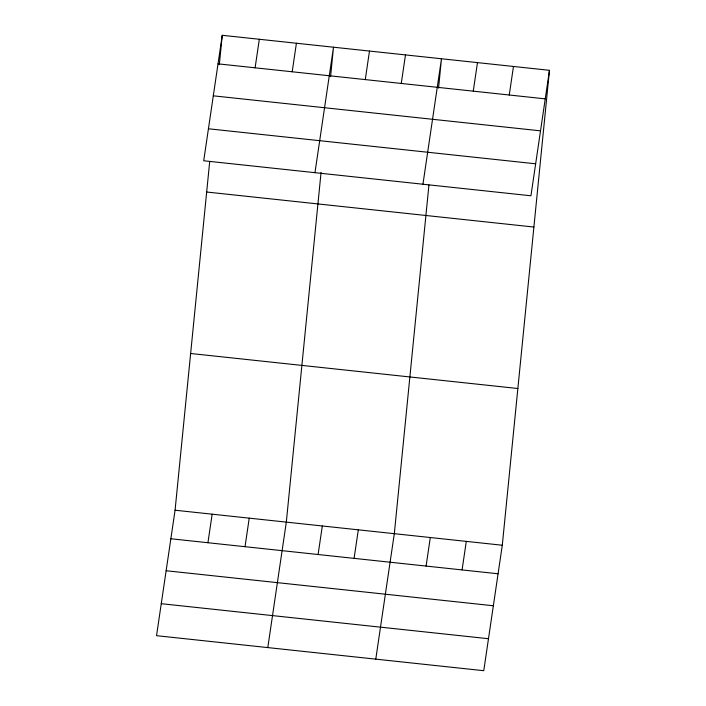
<?xml version="1.0" encoding="UTF-8"?>
<svg xmlns="http://www.w3.org/2000/svg" width="706" height="706" viewBox="0 0 706 706"><rect width="100%" height="100%" fill="white"/><g stroke="black" fill="none" stroke-linecap="round" stroke-linejoin="round"><path stroke-width="1.06" d="M549.462 70.318L530.93 195.783L203.707 160.765L222.24 35.3L549.462 70.318L502.293 545.235L483.76 670.7L156.538 635.682L175.07 510.217L209.7 161.55M219.319 64.687L222.24 35.3M321.062 172.37L286.318 522.122L267.795 647.587M330.576 76.592L333.497 47.205L314.964 172.67M428.939 185.016L394.31 533.683L375.777 659.139M438.558 88.153L441.479 58.766L422.947 184.231M255.104 67.811L259.323 39.271M207.935 542.729L212.153 514.189M292.196 71.783L296.405 43.242M245.026 546.691L249.236 518.151M365.276 79.602L369.485 51.061M318.106 554.519L322.315 525.979M401.264 83.449L405.482 54.909M354.094 558.367L358.313 529.827M473.258 91.153L477.468 62.613M426.089 566.071L430.298 537.531M509.255 95.01L513.465 66.47M462.086 569.927L466.295 541.387M218.022 63.84L545.244 98.858M213.3 95.822L540.522 130.848M208.429 128.774L535.66 163.801M206.673 192.023L533.895 227.041M190.629 353.494L517.86 388.512M175.07 510.217L502.293 545.235M170.852 538.757L498.074 573.775M166.131 570.739L493.353 605.766M161.259 603.692L488.49 638.718"/></g></svg>
